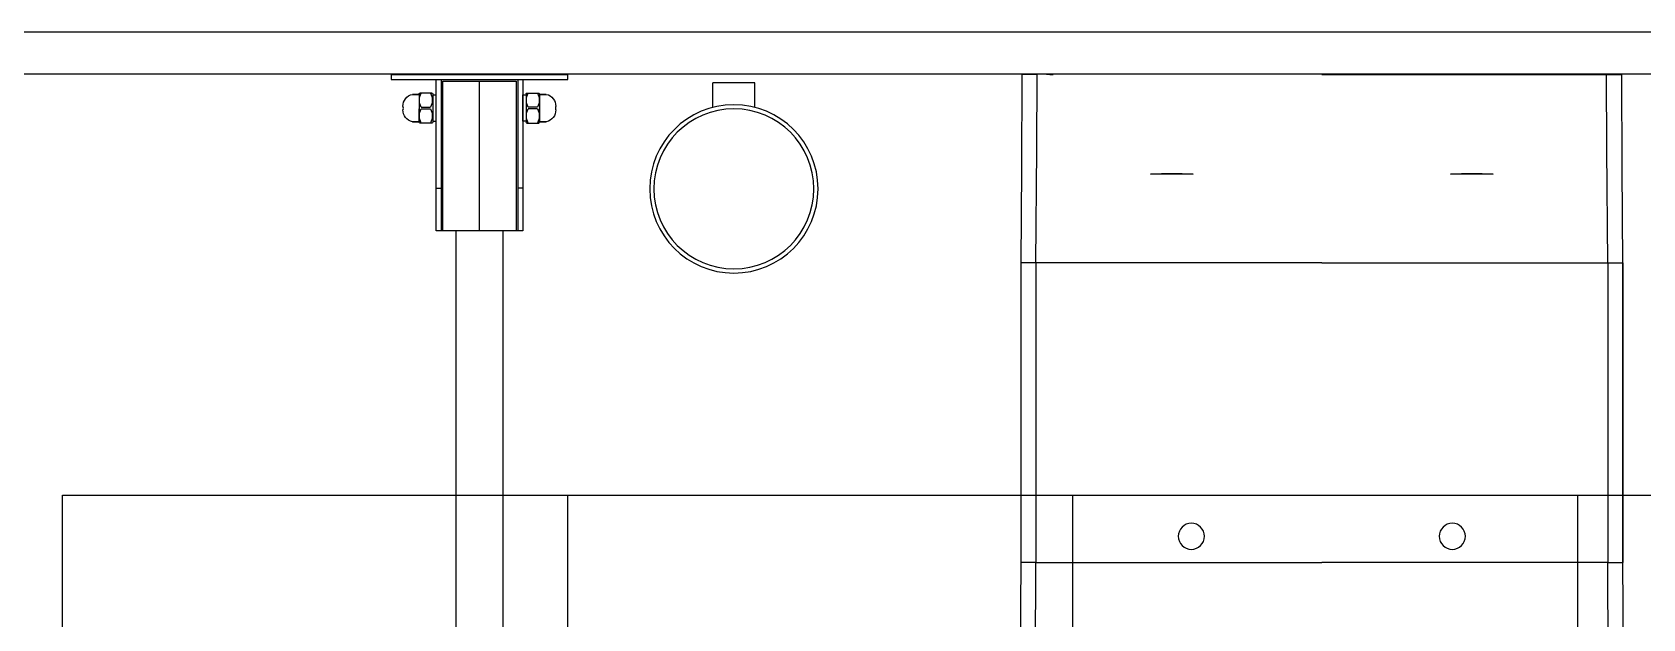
# Model space of a CAD drawing. Header units: centimetres. Extents: x 405564 to 502064, y 46284 to 60634.
# Drawn here: x 461483.1 to 461578.8, y 56430.2 to 56465.1 of the extents above; entities that cross this region are included whole.
import ezdxf

# ---------------------------------------------------------------- set-up
doc = ezdxf.new("R2010")
doc.units = ezdxf.units.CM
doc.layers.get('0').update_dxf_attribs({"color": 8, "lineweight": 9})
for name, color, linetype in [('0-KRCN-ASMATAVAN-130426', 8, 'Continuous'), ('AS_DUV_ALCIPAN_YANGINA-SUYA DAYANIMLI', 8, 'Continuous'), ('AS_TEFR_CIHAZ', 8, 'Continuous'), ('AS_TEFR_MEK', 171, 'Continuous')]:
    doc.layers.add(name, color=color, linetype=linetype)
doc.layers.add('0-KRCN-MİMARİ-220526', color=8, linetype='Continuous', lineweight=9)

# ---------------------------------------------------------------- blocks, each defined once
blk = doc.blocks.new('A$C58DD0BDA')
at = {"layer": 'AS_TEFR_MEK'}
for p, q in [((-36.772, -72.091), (-31.485, -72.123)), ((-23.653, -72.126), (-31.485, -72.126)), ((-31.485, -72.13), (-30.662, -72.13)), ((-31.485, -72.24), (-31.485, -72.134)), ((-31.485, -72.35), (-31.485, -72.24)), ((-31.485, -72.49), (-31.485, -72.35)), ((-31.485, -72.653), (-31.485, -72.49)), ((-31.485, -72.832), (-31.485, -72.653)), ((-30.662, -72.13), (-29.84, -72.13)), ((-29.84, -72.13), (-29.104, -72.13)), ((-29.104, -72.13), (-28.368, -72.13)), ((-28.368, -72.13), (-27.718, -72.13)), ((-27.718, -72.13), (-27.068, -72.13)), ((-27.068, -72.13), (-26.504, -72.13)), ((-26.504, -72.13), (-25.941, -72.13)), ((-25.941, -72.13), (-25.558, -72.13)), ((-25.558, -72.13), (-25.176, -72.13)), ((-25.176, -72.13), (-24.846, -72.13)), ((-24.846, -72.13), (-24.517, -72.13)), ((-24.517, -72.13), (-24.241, -72.13)), ((-24.241, -72.13), (-23.965, -72.13)), ((-23.965, -72.13), (-23.698, -72.13)), ((-23.698, -72.13), (-23.43, -72.13)), ((-13.685, -72.126), (-23.653, -72.126)), ((-23.43, -72.13), (-23.005, -72.13)), ((-23.005, -72.13), (-22.579, -72.13)), ((-22.579, -72.13), (-22.063, -72.13)), ((-22.063, -72.13), (-21.547, -72.13)), ((-21.547, -72.13), (-20.941, -72.13)), ((-20.941, -72.13), (-20.334, -72.13)), ((-20.334, -72.13), (-19.638, -72.13)), ((-19.638, -72.13), (-18.942, -72.13)), ((-18.942, -72.13), (-18.156, -72.13)), ((-18.156, -72.13), (-17.37, -72.13)), ((-17.37, -72.13), (-16.494, -72.13)), ((-16.494, -72.13), (-15.617, -72.13)), ((-15.617, -72.13), (-14.651, -72.13)), ((-14.651, -72.13), (-13.685, -72.13)), ((-13.685, -72.12), (-8.092, -72.159)), ((-13.685, -72.121), (-13.685, -72.126)), ((-13.685, -72.121), (-13.685, -72.121)), ((-13.685, -72.24), (-13.685, -72.134)), ((-13.685, -72.35), (-13.685, -72.24)), ((-13.685, -72.49), (-13.685, -72.35)), ((-13.685, -72.653), (-13.685, -72.49)), ((-13.685, -72.832), (-13.685, -72.653)), ((-8.092, -72.159), (-2.5, -72.188)), ((-2.5, -72.21), (-2.5, -72.191)), ((-2.5, -72.256), (-2.5, -72.21)), ((-2.5, -72.325), (-2.5, -72.256)), ((-2.5, -72.416), (-2.5, -72.325)), ((-2.5, -72.526), (-2.5, -72.416)), ((-2.5, -72.652), (-2.5, -72.526)), ((-2.5, -72.791), (-2.5, -72.652)), ((-37.736, -72.974), (-33.412, -73.004)), ((-33.412, -73.004), (-31.485, -73.021)), ((-31.485, -73.021), (-31.485, -72.832)), ((-31.485, -73.021), (-31.485, -90)), ((-13.685, -73.021), (-31.485, -73.021)), ((-13.685, -73.021), (-13.685, -72.832)), ((-13.685, -73.021), (-6.96, -73.064)), ((-13.685, -90), (-13.685, -73.021)), ((-6.96, -73.064), (-2.5, -73.088)), ((-2.5, -72.937), (-2.5, -72.791)), ((-2.5, -73.088), (-2.5, -72.937)), ((-2.5, -90), (-2.5, -73.088)), ((-8.431, -80.341), (-8.432, -80.476)), ((-8.429, -80.218), (-8.431, -80.341)), ((-8.428, -80.109), (-8.429, -80.218)), ((-8.426, -80.015), (-8.428, -80.109)), ((-8.423, -79.938), (-8.426, -80.015)), ((-8.421, -79.879), (-8.423, -79.938)), ((-8.419, -79.839), (-8.421, -79.879)), ((-8.416, -79.819), (-8.419, -79.839)), ((-8.414, -79.819), (-8.416, -79.819)), ((-8.411, -79.839), (-8.414, -79.819)), ((-8.409, -79.879), (-8.411, -79.839)), ((-8.406, -79.938), (-8.409, -79.879)), ((-8.404, -80.015), (-8.406, -79.938)), ((-8.402, -80.109), (-8.404, -80.015)), ((-8.4, -80.218), (-8.402, -80.109)), ((-8.399, -80.341), (-8.4, -80.218)), ((-8.397, -80.476), (-8.399, -80.341)), ((-8.434, -80.773), (-8.435, -80.93)), ((-8.435, -80.93), (-8.435, -81.089)), ((-8.435, -81.089), (-8.435, -81.248)), ((-8.435, -81.248), (-8.434, -81.405)), ((-8.433, -80.621), (-8.434, -80.773)), ((-8.432, -80.476), (-8.433, -80.621)), ((-8.396, -80.621), (-8.397, -80.476)), ((-8.396, -80.773), (-8.396, -80.621)), ((-8.395, -80.93), (-8.396, -80.773)), ((-8.396, -81.405), (-8.395, -81.248)), ((-8.395, -81.089), (-8.395, -80.93)), ((-8.395, -81.248), (-8.395, -81.089)), ((-8.434, -81.405), (-8.433, -81.557)), ((-8.433, -81.557), (-8.432, -81.702)), ((-8.432, -81.702), (-8.431, -81.837)), ((-8.431, -81.837), (-8.429, -81.96)), ((-8.429, -81.96), (-8.428, -82.069)), ((-8.428, -82.069), (-8.426, -82.163)), ((-8.426, -82.163), (-8.423, -82.24)), ((-8.423, -82.24), (-8.421, -82.299)), ((-8.409, -82.299), (-8.406, -82.24)), ((-8.406, -82.24), (-8.404, -82.163)), ((-8.404, -82.163), (-8.402, -82.069)), ((-8.402, -82.069), (-8.4, -81.96)), ((-8.4, -81.96), (-8.399, -81.837)), ((-8.399, -81.837), (-8.397, -81.702)), ((-8.397, -81.702), (-8.396, -81.557)), ((-8.396, -81.557), (-8.396, -81.405)), ((-8.421, -82.299), (-8.419, -82.339)), ((-8.419, -82.339), (-8.416, -82.359)), ((-8.416, -82.359), (-8.414, -82.359)), ((-8.414, -82.359), (-8.411, -82.339)), ((-8.411, -82.339), (-8.409, -82.299)), ((-31.485, -106.979), (-31.485, -90)), ((-13.685, -90), (-13.685, -106.979)), ((-2.497, -90), (-2.5, -106.912)), ((-8.433, -98.443), (-8.434, -98.595)), ((-8.432, -98.298), (-8.433, -98.443)), ((-8.431, -98.163), (-8.432, -98.298)), ((-8.429, -98.04), (-8.431, -98.163)), ((-8.428, -97.931), (-8.429, -98.04)), ((-8.426, -97.837), (-8.428, -97.931)), ((-8.423, -97.76), (-8.426, -97.837)), ((-8.421, -97.701), (-8.423, -97.76)), ((-8.419, -97.661), (-8.421, -97.701)), ((-8.416, -97.641), (-8.419, -97.661)), ((-8.414, -97.641), (-8.416, -97.641)), ((-8.411, -97.661), (-8.414, -97.641)), ((-8.409, -97.701), (-8.411, -97.661)), ((-8.406, -97.76), (-8.409, -97.701)), ((-8.404, -97.837), (-8.406, -97.76)), ((-8.402, -97.931), (-8.404, -97.837)), ((-8.4, -98.04), (-8.402, -97.931)), ((-8.399, -98.163), (-8.4, -98.04)), ((-8.397, -98.298), (-8.399, -98.163)), ((-8.396, -98.443), (-8.397, -98.298)), ((-8.396, -98.595), (-8.396, -98.443)), ((-8.434, -98.595), (-8.435, -98.752)), ((-8.435, -98.752), (-8.435, -98.911)), ((-8.435, -98.911), (-8.435, -99.07)), ((-8.435, -99.07), (-8.434, -99.227)), ((-8.434, -99.227), (-8.433, -99.379)), ((-8.433, -99.379), (-8.432, -99.524)), ((-8.397, -99.524), (-8.396, -99.379)), ((-8.395, -98.752), (-8.396, -98.595)), ((-8.396, -99.227), (-8.395, -99.07)), ((-8.396, -99.379), (-8.396, -99.227)), ((-8.395, -98.911), (-8.395, -98.752)), ((-8.395, -99.07), (-8.395, -98.911)), ((-8.432, -99.524), (-8.431, -99.659)), ((-8.431, -99.659), (-8.429, -99.782)), ((-8.429, -99.782), (-8.428, -99.891)), ((-8.428, -99.891), (-8.426, -99.985)), ((-8.426, -99.985), (-8.423, -100.062)), ((-8.423, -100.062), (-8.421, -100.121)), ((-8.421, -100.121), (-8.419, -100.161)), ((-8.419, -100.161), (-8.416, -100.181)), ((-8.416, -100.181), (-8.414, -100.181)), ((-8.414, -100.181), (-8.411, -100.161)), ((-8.411, -100.161), (-8.409, -100.121)), ((-8.409, -100.121), (-8.406, -100.062)), ((-8.406, -100.062), (-8.404, -99.985)), ((-8.404, -99.985), (-8.402, -99.891)), ((-8.402, -99.891), (-8.4, -99.782)), ((-8.4, -99.782), (-8.399, -99.659)), ((-8.399, -99.659), (-8.397, -99.524)), ((-2.5, -106.062), (-2.5, -105.949)), ((-2.5, -106.161), (-2.5, -106.062)), ((-2.5, -106.16), (-2.5, -106.238)), ((-37.736, -107.026), (-33.412, -106.996)), ((-33.412, -106.996), (-31.485, -106.979)), ((-31.485, -106.979), (-31.485, -107.168)), ((-13.685, -106.979), (-31.485, -106.979)), ((-13.685, -106.979), (-6.96, -106.936)), ((-13.685, -106.979), (-13.685, -107.168)), ((-6.96, -106.936), (-2.5, -106.912)), ((-2.5, -106.238), (-2.5, -106.305)), ((-2.5, -106.305), (-2.5, -106.361)), ((-2.5, -106.912), (-2.5, -107.063)), ((-2.5, -107.063), (-2.5, -107.209)), ((-31.485, -107.878), (-36.772, -107.912)), ((-31.485, -107.168), (-31.485, -107.347)), ((-31.485, -107.347), (-31.485, -107.51)), ((-31.485, -107.51), (-31.485, -107.65)), ((-31.485, -107.65), (-31.485, -107.76)), ((-31.485, -107.76), (-31.485, -107.866)), ((-30.518, -107.87), (-31.485, -107.87)), ((-23.653, -107.874), (-31.485, -107.874)), ((-29.552, -107.87), (-30.518, -107.87)), ((-28.676, -107.87), (-29.552, -107.87)), ((-27.799, -107.87), (-28.676, -107.87)), ((-27.013, -107.87), (-27.799, -107.87)), ((-26.227, -107.87), (-27.013, -107.87)), ((-25.531, -107.87), (-26.227, -107.87)), ((-24.835, -107.87), (-25.531, -107.87)), ((-24.229, -107.87), (-24.835, -107.87)), ((-23.623, -107.87), (-24.229, -107.87)), ((-13.685, -107.874), (-23.653, -107.874)), ((-23.107, -107.87), (-23.623, -107.87)), ((-22.591, -107.87), (-23.107, -107.87)), ((-22.165, -107.87), (-22.591, -107.87)), ((-21.739, -107.87), (-22.165, -107.87)), ((-21.472, -107.87), (-21.739, -107.87)), ((-21.205, -107.87), (-21.472, -107.87)), ((-20.929, -107.87), (-21.205, -107.87)), ((-20.652, -107.87), (-20.929, -107.87)), ((-20.323, -107.87), (-20.652, -107.87)), ((-19.994, -107.87), (-20.323, -107.87)), ((-19.611, -107.87), (-19.994, -107.87)), ((-19.229, -107.87), (-19.611, -107.87)), ((-18.665, -107.87), (-19.229, -107.87)), ((-18.101, -107.87), (-18.665, -107.87)), ((-17.451, -107.87), (-18.101, -107.87)), ((-16.801, -107.87), (-17.451, -107.87)), ((-16.065, -107.87), (-16.801, -107.87)), ((-15.329, -107.87), (-16.065, -107.87)), ((-14.507, -107.87), (-15.329, -107.87)), ((-13.685, -107.87), (-14.507, -107.87)), ((-13.685, -107.168), (-13.685, -107.347)), ((-13.685, -107.347), (-13.685, -107.51)), ((-13.685, -107.51), (-13.685, -107.65)), ((-13.685, -107.65), (-13.685, -107.76)), ((-13.685, -107.76), (-13.685, -107.866)), ((-8.092, -107.845), (-13.685, -107.885)), ((-2.5, -107.812), (-8.092, -107.845)), ((-2.5, -107.209), (-2.5, -107.348)), ((-2.5, -107.348), (-2.5, -107.474)), ((-2.5, -107.474), (-2.5, -107.584)), ((-2.5, -107.584), (-2.5, -107.675)), ((-2.5, -107.675), (-2.5, -107.744)), ((-2.5, -107.744), (-2.5, -107.79)), ((-2.5, -107.79), (-2.5, -107.809)), ((-5.389, -137.215), (-5.389, -136.515)), ((-5.339, -136.465), (-4.549, -136.465)), ((-4.549, -136.59), (-4.549, -137.14)), ((-3.661, -136.465), (-4.451, -136.465)), ((-4.451, -136.59), (-4.451, -137.14)), ((-3.611, -137.215), (-3.611, -136.515)), ((-9.25, -137.465), (-9.25, -137.765)), ((-3.661, -137.265), (-5.339, -137.265)), ((-11.8, -138.64), (-82.1, -138.64)), ((-2.8, -137.765), (-11.8, -137.765)), ((-11.8, -140.04), (-2.9, -140.04)), ((-11.8, -141.44), (-82.1, -141.44)), ((-2.8, -142.315), (-11.8, -142.315)), ((-9.25, -142.615), (-9.25, -142.315)), ((-5.389, -142.865), (-5.389, -143.565)), ((-3.661, -142.815), (-5.339, -142.815)), ((-5.283, -142.815), (-5.283, -142.615)), ((-4.549, -143.49), (-4.549, -142.94)), ((-4.451, -143.49), (-4.451, -142.94)), ((-3.717, -142.815), (-3.717, -142.615)), ((-3.611, -142.865), (-3.611, -143.565)), ((-5.339, -143.615), (-4.549, -143.615)), ((-3.661, -143.615), (-4.451, -143.615))]:
    blk.add_line(p, q, dxfattribs=at)
at = {"layer": 'AS_TEFR_MEK', "extrusion": (-1.01984e-07, 4.17305e-13, 1)}
blk.add_line((-2.994, -123.674, 0), (-2.994, -126.174, 0), dxfattribs=at)
at = {"layer": 'AS_TEFR_MEK', "extrusion": (-1.01984e-07, 4.17305e-13, 1), "elevation": 0}
for points in [[(-4.459, -123.674), (-2.994, -123.674)], [(-4.459, -126.174), (-2.994, -126.174)]]:
    blk.add_lwpolyline(points, dxfattribs=at)
at = {"layer": 'AS_TEFR_MEK'}
for points in [[(-2.5, -145.29), (-2.8, -145.29), (-2.8, -134.79), (-2.5, -134.79)], [(-2.5, -145.29), (-2.5, -134.79)], [(-3.686, -136.465), (-4.451, -136.465), (-5.314, -136.465), (-5.314, -136.065), (-5.314, -136.465)], [(-2.8, -137.465), (-11.8, -137.465), (-11.8, -142.615), (-2.8, -142.615)], [(-5.283, -137.265), (-5.283, -137.465), (-3.717, -137.465), (-3.717, -137.265)], [(-11.8, -142.215), (-2.9, -142.215), (-2.9, -137.865), (-11.8, -137.865)], [(-3.686, -143.615), (-4.451, -143.615), (-5.314, -143.615)]]:
    blk.add_lwpolyline(points, dxfattribs=at)
for points in [[(-3.686, -136.065), (-3.686, -136.465)], [(-5.314, -144.015), (-5.314, -143.615)], [(-3.686, -144.015), (-3.686, -143.615)]]:
    blk.add_lwpolyline(points, close=True, dxfattribs=at)
for centre in [(-29.934, -82.25), (-29.934, -97.75)]:
    blk.add_circle(centre, 0.775, dxfattribs=at)
at = {"layer": 'AS_TEFR_MEK', "extrusion": (-1.01984e-07, 4.17305e-13, 1)}
for radius in [5, 4.75]:
    blk.add_circle((-9.3, -124.924, 0), radius, dxfattribs=at)
at = {"layer": 'AS_TEFR_MEK'}
for centre, radius, start, end in [((-4.615, -136.217), 0.715, 88.60569, 167.70971), ((-4.549, -133.503), 2, 268.60569, 271.39432), ((-4.451, -133.503), 2, 268.60569, 271.39432), ((-4.385, -136.217), 0.715, 12.29031, 91.39432), ((-5.339, -136.515), 0.05, 90.00001, 180.00001), ((-4.969, -137.384), 0.898, 62.11639, 117.88362), ((-4.031, -137.384), 0.898, 62.11639, 117.88362), ((-3.661, -136.515), 0.05, 0.00001, 90.00001), ((-4.969, -136.346), 0.898, 242.11639, 297.88362), ((-5.339, -137.215), 0.05, 180.00001, 270.00001), ((-4.031, -136.346), 0.898, 242.11639, 297.88362), ((-3.661, -137.215), 0.05, 270.00001, 0.00001), ((-5.339, -142.865), 0.05, 90.00001, 180.00001), ((-4.969, -143.734), 0.898, 62.11639, 117.88362), ((-4.969, -142.696), 0.898, 242.11639, 297.88362), ((-4.031, -143.734), 0.898, 62.11639, 117.88362), ((-4.031, -142.696), 0.898, 242.11639, 297.88362), ((-3.661, -142.865), 0.05, 0.00001, 90.00001), ((-5.339, -143.565), 0.05, 180.00001, 270.00001), ((-4.615, -143.863), 0.715, 192.29031, 271.39432), ((-4.385, -143.863), 0.715, 268.60569, 347.70971), ((-3.661, -143.565), 0.05, 270.00001, 0.00001), ((-4.549, -146.577), 2, 88.60569, 91.39432), ((-4.451, -146.577), 2, 88.60569, 91.39432)]:
    blk.add_arc(centre, radius, start, end, dxfattribs=at)
blk = doc.blocks.new('WC01_FA')
at = {"layer": 'AS_TEFR_CIHAZ', "xscale": -1, "rotation": 270}
blk.add_blockref('A$C58DD0BDA', (-400, -257.503), dxfattribs=at)
blk = doc.blocks.new('A$C6A10300A')
at = {"layer": 'AS_DUV_ALCIPAN_YANGINA-SUYA DAYANIMLI'}
for points in [[(23365.68, -4353.954), (23383.18, -4353.954), (23383.18, -4403.954), (23608.18, -4403.954), (23608.18, -4168.954), (23383.18, -4168.954), (23383.18, -4238.954), (23365.68, -4238.954)], [(23365.68, -4351.454), (23385.68, -4351.454), (23385.68, -4401.454), (23605.68, -4401.454), (23605.68, -4171.454), (23385.68, -4171.454), (23385.68, -4241.454), (23365.68, -4241.454)]]:
    blk.add_lwpolyline(points, dxfattribs=at)
blk.add_blockref('WC01_FA', (23985.68, -3911.454))

msp = doc.modelspace()

# ---------------------------------------------------------------- linework, layer by layer
at = {"layer": '0-KRCN-ASMATAVAN-130426'}
for p, q in [((461484.952, 56437.563), (461634.128, 56437.563)), ((461484.952, 56257.563), (461484.952, 56437.563)), ((461514.952, 56257.563), (461514.952, 56437.563)), ((461544.952, 56257.563), (461544.952, 56437.563)), ((461574.952, 56257.563), (461574.952, 56437.563))]:
    msp.add_line(p, q, dxfattribs=at)

# ---------------------------------------------------------------- next in the draw order: block references
at = {"layer": '0-KRCN-MİMARİ-220526'}
msp.add_blockref('A$C6A10300A', (438064.066, 60634.016), dxfattribs=at)

doc.saveas('drawing.dxf')
